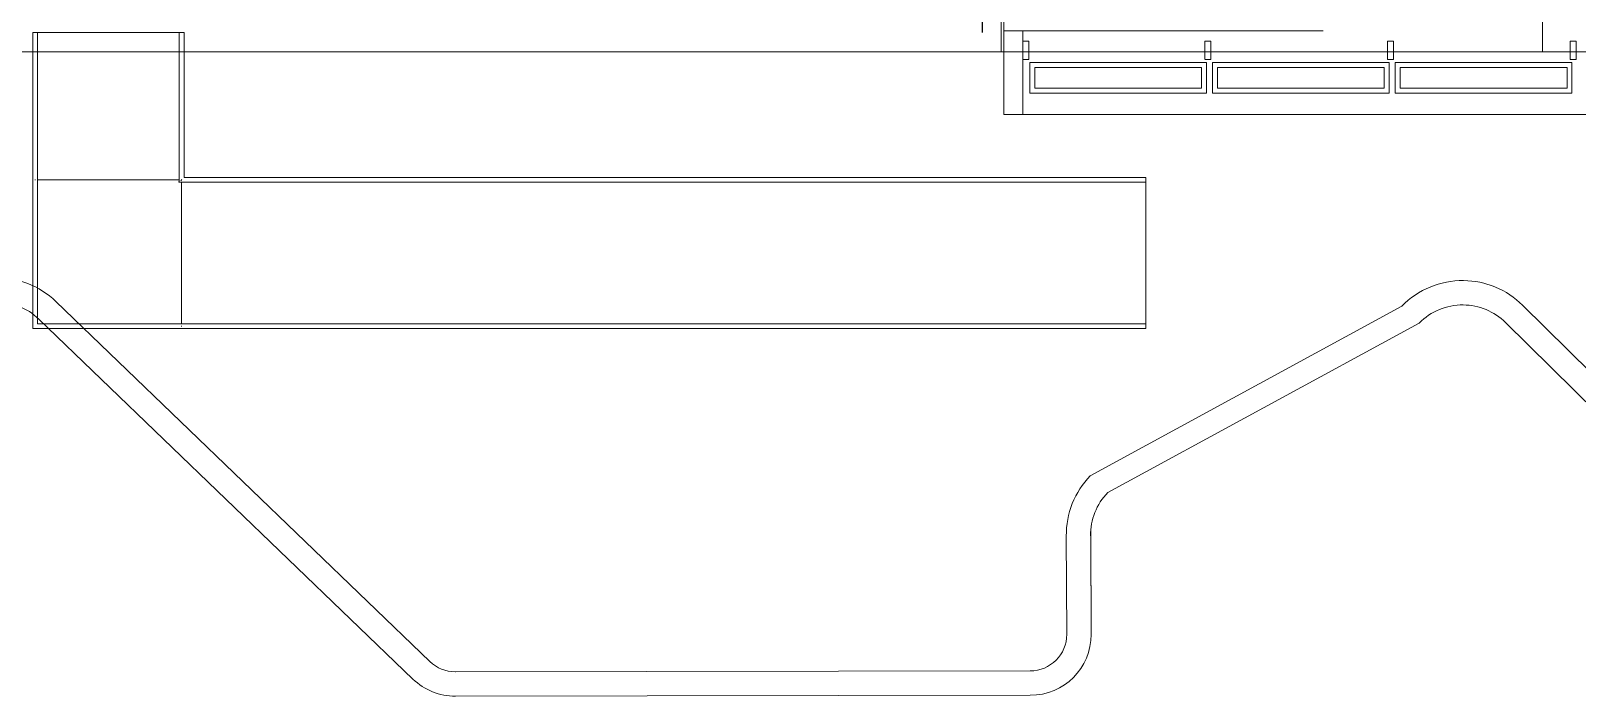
# Model space of a CAD drawing. Header units: millimetres. Extents: x 539 to 842, y -453 to -96.
# Drawn here: x 751.97 to 764.64, y -366.07 to -360.61 of the extents above; entities that cross this region are included whole.
import ezdxf

# ---------------------------------------------------------------- set-up
doc = ezdxf.new("R2010")
doc.units = ezdxf.units.MM
doc.header["$LTSCALE"] = 0.1
doc.linetypes.add('ACAD_ISO02W100', pattern=[15, 12, -3])
doc.linetypes.add('CONTINUA', pattern=[0])
doc.layers.get('0').update_dxf_attribs({"lineweight": 5})
for name, color, linetype, lineweight in [('00-Agua Fria', 5, 'ACAD_ISO02W100', 20), ('A-FLOR-HRAL', 7, 'Continuous', 9), ('A-GLAZ-CWMG', 7, 'Continuous', 5), ('CORDON H NUEVO', 251, 'Continuous', 5)]:
    doc.layers.add(name, color=color, linetype=linetype, lineweight=lineweight)

# ---------------------------------------------------------------- blocks, each defined once
blk = doc.blocks.new('Montante rectangular - 50 x 150mm-V30-02 Torre PB')
at = {"layer": 'A-GLAZ-CWMG', "color": 8}
for p, q in [((-0.025, 0.075), (0.025, 0.075)), ((-0.025, 0.042), (-0.025, 0.075)), ((-0.025, -0.075), (-0.025, 0.042)), ((0.025, 0.075), (0.025, 0.038)), ((0.025, 0.038), (0.025, -0.075)), ((0.025, -0.075), (-0.025, -0.075))]:
    blk.add_line(p, q, dxfattribs=at)
blk = doc.blocks.new('Montante rectangular - 50 x 150mm-V31-02 Torre PB')
at = {"layer": 'A-GLAZ-CWMG', "color": 8}
for p, q in [((-0.025, 0.075), (-0.018, 0.075)), ((-0.025, -0.046), (-0.025, 0.075)), ((-0.017, 0.075), (-0.004, 0.075)), ((-0.003, 0.075), (0.009, 0.075)), ((0.01, 0.075), (0.022, 0.075)), ((0.025, 0.075), (0.025, -0.06)), ((-0.025, -0.075), (-0.025, -0.046)), ((0.025, -0.075), (-0.025, -0.075)), ((0.025, -0.06), (0.025, -0.075))]:
    blk.add_line(p, q, dxfattribs=at)
blk = doc.blocks.new('2-PB F')
at = {"color": 8, "lineweight": 18}
for p, q in [((759.939, -358.524), (759.939, -361.3)), ((751.982, -360.628), (751.982, -361.835)), ((751.982, -360.628), (752.022, -360.628)), ((751.982, -361.836), (751.982, -360.628)), ((752, -360.628), (752.002, -360.628)), ((752.002, -360.628), (752.004, -360.628)), ((753.182, -360.628), (752.022, -360.628)), ((752.022, -361.835), (752.022, -360.628)), ((752.022, -361.836), (752.022, -360.628)), ((753.182, -360.628), (753.182, -361.852)), ((753.182, -360.628), (753.222, -360.628)), ((753.182, -361.856), (753.182, -360.628)), ((753.2, -360.628), (753.202, -360.628)), ((753.202, -360.628), (753.204, -360.628)), ((753.222, -361.813), (753.222, -360.628)), ((753.222, -361.816), (753.222, -360.628)), ((759.939, -360.615), (762.556, -360.615)), ((752.022, -363.016), (752.022, -361.835)), ((753.182, -361.836), (752.022, -361.836)), ((752.022, -363.016), (752.022, -361.836)), ((753.195, -361.843), (753.197, -361.841)), ((753.197, -361.841), (753.202, -361.836)), ((753.202, -361.836), (753.2, -361.838)), ((753.204, -361.834), (753.202, -361.836)), ((761.102, -361.816), (753.222, -361.816)), ((761.102, -361.816), (753.222, -361.816)), ((761.102, -361.856), (761.102, -361.816)), ((761.102, -361.834), (761.102, -361.836)), ((761.102, -361.836), (761.102, -361.838)), ((753.18, -361.853), (753.179, -361.855)), ((753.179, -361.856), (753.181, -361.855)), ((753.179, -361.856), (761.102, -361.856)), ((753.182, -361.851), (753.18, -361.853)), ((753.181, -361.855), (753.182, -361.854)), ((761.102, -361.856), (753.182, -361.856)), ((753.202, -361.856), (753.202, -363.016)), ((761.102, -361.856), (761.102, -363.034)), ((753.201, -363.016), (752.022, -363.016)), ((753.202, -363.016), (752.022, -363.016)), ((761.102, -363.016), (753.201, -363.016)), ((761.102, -363.016), (753.202, -363.016)), ((761.102, -363.034), (761.102, -363.036)), ((761.102, -363.036), (761.102, -363.038))]:
    blk.add_line(p, q, dxfattribs=at)
at = {"color": 8, "linetype": 'CONTINUA', "lineweight": 13}
blk.add_line((760.095, -360.615), (760.095, -361.3), dxfattribs=at)
at = {"color": 8, "extrusion": (0, 0, -1)}
for p, q in [((764.579, -360.786), (764.579, -360.7)), ((764.579, -360.7), (764.629, -360.7)), ((764.629, -360.7), (764.629, -360.782)), ((764.579, -360.85), (764.579, -360.786)), ((764.629, -360.782), (764.629, -360.85)), ((764.604, -360.85), (764.579, -360.85)), ((764.629, -360.85), (764.604, -360.85))]:
    blk.add_line(p, q, dxfattribs=at)
at = {"color": 8}
for points in [[(760.153, -360.875), (761.6, -360.875), (761.6, -361.125), (760.153, -361.125)], [(760.193, -360.915), (761.56, -360.915), (761.56, -361.085), (760.193, -361.085)], [(761.65, -360.875), (763.097, -360.875), (763.097, -361.125), (761.65, -361.125)], [(761.69, -360.915), (763.057, -360.915), (763.057, -361.085), (761.69, -361.085)], [(763.147, -360.875), (764.594, -360.875), (764.594, -361.125), (763.147, -361.125)], [(763.187, -360.915), (764.554, -360.915), (764.554, -361.085), (763.187, -361.085)]]:
    blk.add_lwpolyline(points, close=True, dxfattribs=at)
blk.add_lwpolyline([(772.553, -361.3), (759.939, -361.3)], dxfattribs=at)
at = {"color": 8, "lineweight": 18}
for points in [[(752.004, -361.836), (752.004, -361.836), (752.002, -361.836), (752.001, -361.836), (752, -361.836)], [(753.202, -363.034), (753.202, -363.034), (753.202, -363.036), (753.202, -363.037), (753.202, -363.038)]]:
    blk.add_open_spline(points, degree=3, dxfattribs=at)
at = {"layer": 'A-FLOR-HRAL', "color": 8, "lineweight": 18}
for p, q in [((751.982, -361.835), (751.982, -363.056)), ((751.982, -363.056), (751.982, -361.836)), ((751.982, -363.056), (753.201, -363.056)), ((753.202, -363.056), (751.982, -363.056)), ((753.201, -363.056), (761.102, -363.056)), ((761.102, -363.056), (753.202, -363.056)), ((761.102, -363.056), (761.102, -363.016))]:
    blk.add_line(p, q, dxfattribs=at)
at = {"color": 8, "extrusion": (0, 0, -1), "xscale": -1, "rotation": 180}
for name, p in [('Montante rectangular - 50 x 150mm-V31-02 Torre PB', (-760.12, -360.775)), ('Montante rectangular - 50 x 150mm-V31-02 Torre PB', (-761.61, -360.775)), ('Montante rectangular - 50 x 150mm-V30-02 Torre PB', (-763.107, -360.775))]:
    blk.add_blockref(name, p, dxfattribs=at)

msp = doc.modelspace()

# ---------------------------------------------------------------- linework, layer by layer
at = {"layer": '00-Agua Fria', "color": 5, "lineweight": 25}
msp.add_line((759.761, -360.367), (759.761, -360.629), dxfattribs=at)
at = {"layer": '00-Agua Fria', "linetype": 'CONTINUA'}
for points in [[(764.353, -360.438), (764.353, -360.786)], [(759.917, -360.786), (759.917, -360.498)], [(769.487, -360.786), (745.634, -360.786)]]:
    msp.add_lwpolyline(points, dxfattribs=at)
at = {"layer": 'CORDON H NUEVO', "lineweight": 5}
for p, q in [((760.651, -365.165), (760.653, -364.699)), ((760.651, -364.757), (760.655, -365.563)), ((755.444, -365.87), (760.155, -365.863)), ((755.445, -366.07), (760.156, -366.063))]:
    msp.add_line(p, q, dxfattribs=at)
for points in [[(751.181, -362.852, -0.414214), (752.171, -362.834), (755.236, -365.786)], [(760.155, -365.863, 0.413494), (760.455, -365.563), (760.451, -364.758, -0.198236), (760.647, -364.262), (763.2, -362.871, -0.203273), (763.706, -362.662, -0.19461), (764.19, -362.864), (765.318, -363.976, 0.414214), (765.743, -363.973), (766.796, -362.905, -0.203222), (767.301, -362.697, -0.19461), (767.786, -362.898), (768.914, -364.01, 0.414214), (769.338, -364.007), (770.391, -362.939, -0.203222), (770.896, -362.731, -0.19466), (771.381, -362.932), (772.509, -364.045, 0.414214), (772.934, -364.042)], [(751.325, -362.991, -0.414214), (752.032, -362.978), (755.097, -365.93)], [(773.076, -364.182, -0.414214), (772.369, -364.187), (771.241, -363.075, 0.19461), (770.894, -362.931, 0.203294), (770.534, -363.08), (769.48, -364.148, -0.414214), (768.773, -364.153), (767.645, -363.041, 0.194681), (767.299, -362.897, 0.203222), (766.938, -363.046), (765.885, -364.114, -0.414214), (765.178, -364.119), (764.05, -363.006, 0.194681), (763.703, -362.862, 0.203222), (763.343, -363.011), (760.791, -364.401)]]:
    msp.add_lwpolyline(points, format="xyb", dxfattribs=at)
for centre, radius, start, end in [((761.15, -364.748), 0.5, 135.9484, 180.9484), ((760.155, -365.563), 0.5, 270.1259, 359.985), ((755.444, -365.57), 0.3, 226.0747, 270.1259), ((755.444, -365.57), 0.5, 226.0747, 270.1259)]:
    msp.add_arc(centre, radius, start, end, dxfattribs=at)

# ---------------------------------------------------------------- block references
at = {"color": 2, "linetype": 'CONTINUA', "lineweight": 13}
msp.add_blockref('2-PB F', (0, 0), dxfattribs=at)

doc.saveas('drawing.dxf')
